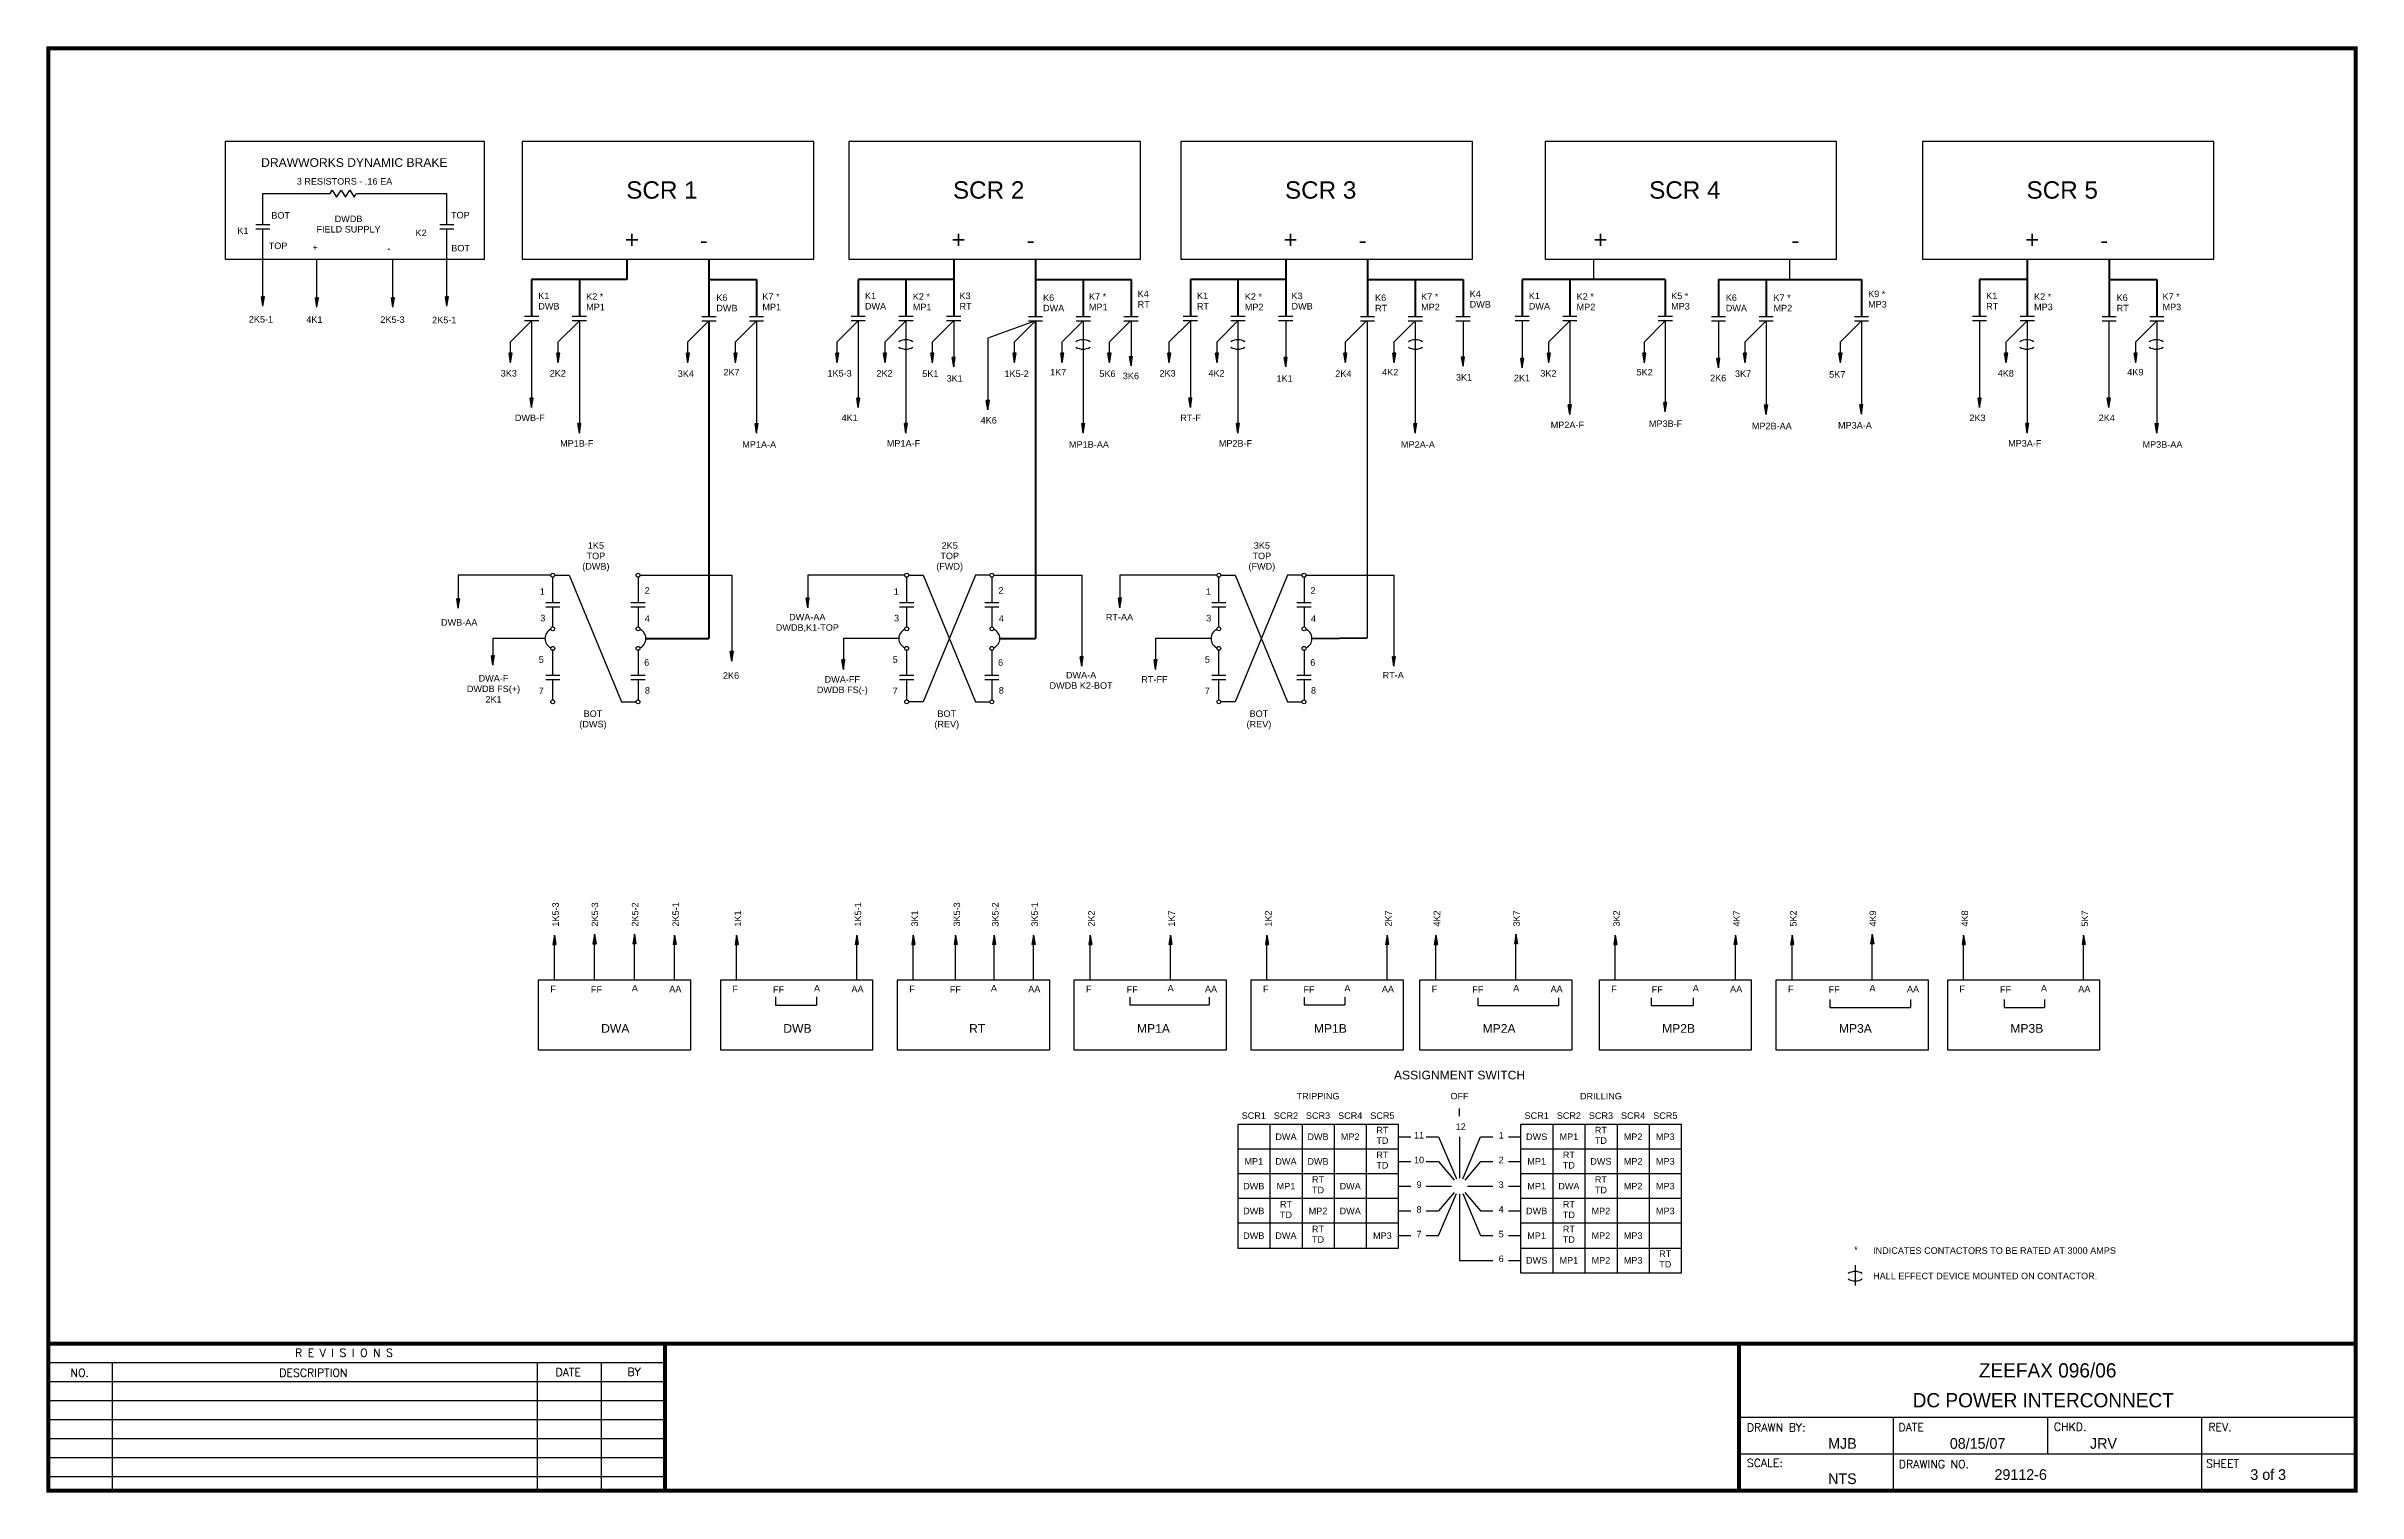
# Model space of a CAD drawing. Extents: x 1.3 to 18, y -2 to 8.4.
import ezdxf
from ezdxf.enums import TextEntityAlignment as Align

# ---------------------------------------------------------------- set-up
doc = ezdxf.new("R2010")
doc.units = 0
doc.header["$MEASUREMENT"] = 0
doc.layers.get('0').update_dxf_attribs({"linetype": 'CONTINUOUS'})
doc.layers.add('DRAWING', color=7, linetype='CONTINUOUS')
doc.styles.add('A1', font='A1.shx')
doc.styles.add('ROMAND', font='ROMAND.shx')
doc.styles.get("Standard").update_dxf_attribs({"font": 'ARIAL.TTF'})

# ---------------------------------------------------------------- blocks, each defined once
blk = doc.blocks.new('npcap')
for p, q in [((0, 0.051), (0, -0.051)), ((0.031, 0.051), (0.031, -0.051))]:
    blk.add_line(p, q)
blk = doc.blocks.new('pot_arrow')
blk.add_hatch(color=256).paths.add_polyline_path([(-0.068, 0.011), (-0.068, -0.011), (0, 0)])
for p, q in [((-0.068, 0.011), (-0.068, -0.011)), ((0, 0), (-0.068, 0.011)), ((0, 0), (-0.068, -0.011))]:
    blk.add_line(p, q)
blk = doc.blocks.new('resistor')
for p, q in [((0, 0), (0.016, 0.025)), ((0.016, 0.025), (0.047, -0.025)), ((0.047, -0.025), (0.08, 0.025)), ((0.08, 0.025), (0.111, -0.025)), ((0.111, -0.025), (0.142, 0.025)), ((0.142, 0.025), (0.174, -0.025)), ((0.174, -0.025), (0.189, 0))]:
    blk.add_line(p, q)

msp = doc.modelspace()

# ---------------------------------------------------------------- linework, layer by layer
at = {"color": 7}
for p, q in [((1.329, -0.931), (1.329, -1.991)), ((1.329, -1.068), (5.774, -1.068)), ((1.79, -1.068), (1.79, -1.991)), ((4.852, -1.068), (4.852, -1.991)), ((5.313, -1.068), (5.313, -1.991)), ((1.329, -1.205), (5.774, -1.205)), ((1.329, -1.342), (5.774, -1.342)), ((1.329, -1.479), (5.774, -1.479)), ((13.516, -1.461), (17.961, -1.461)), ((14.627, -1.461), (14.627, -1.991)), ((15.738, -1.461), (15.738, -1.726)), ((16.85, -1.461), (16.85, -1.991)), ((1.329, -1.615), (5.774, -1.615)), ((1.329, -1.752), (5.774, -1.752)), ((13.516, -1.726), (17.961, -1.726)), ((1.329, -1.889), (5.774, -1.889))]:
    msp.add_line(p, q, dxfattribs=at)
at = {"color": 7, "const_width": 0.0288}
msp.add_lwpolyline([(17.961, -1.991), (17.961, 8.404), (1.329, 8.404), (1.329, -1.991)], close=True, dxfattribs=at)
for points in [[(1.329, -0.931), (17.961, -0.931)], [(5.774, -0.931), (5.774, -1.991)], [(13.516, -1.991), (13.516, -0.931)]]:
    msp.add_lwpolyline(points, dxfattribs=at)
at = {"layer": 'DRAWING', "color": 7}
for p, q in [((2.603, 7.732), (2.603, 6.884)), ((4.474, 7.732), (2.603, 7.732)), ((4.474, 6.884), (4.474, 7.732)), ((6.847, 7.732), (4.744, 7.732)), ((4.744, 7.732), (4.744, 6.884)), ((6.847, 6.884), (6.847, 7.732)), ((7.099, 7.732), (7.099, 6.884)), ((9.201, 7.732), (7.099, 7.732)), ((9.201, 6.884), (9.201, 7.732)), ((9.492, 7.732), (9.492, 6.884)), ((11.594, 7.732), (9.492, 7.732)), ((11.594, 6.884), (11.594, 7.732)), ((12.117, 7.732), (12.117, 6.884)), ((14.219, 7.732), (12.117, 7.732)), ((14.219, 6.884), (14.219, 7.732)), ((14.837, 7.732), (14.837, 6.884)), ((16.939, 7.732), (14.837, 7.732)), ((16.939, 6.884), (16.939, 7.732)), ((2.876, 7.356), (3.36, 7.356)), ((2.876, 7.131), (2.876, 7.356)), ((3.55, 7.356), (4.202, 7.356)), ((4.202, 7.131), (4.202, 7.356)), ((2.876, 6.544), (2.876, 7.1)), ((4.202, 6.544), (4.202, 7.1)), ((2.603, 6.884), (4.474, 6.884)), ((3.265, 6.538), (3.265, 6.884)), ((3.813, 6.538), (3.813, 6.884)), ((4.744, 6.884), (6.847, 6.884)), ((7.099, 6.884), (9.201, 6.884)), ((9.492, 6.884), (11.594, 6.884)), ((12.117, 6.884), (14.219, 6.884)), ((12.468, 6.738), (12.468, 6.884)), ((13.882, 6.738), (13.882, 6.884)), ((14.837, 6.884), (16.939, 6.884)), ((4.813, 6.439), (4.661, 6.287)), ((4.813, 6.439), (4.813, 5.815)), ((5.157, 6.439), (5.005, 6.287)), ((5.157, 6.439), (5.157, 5.631)), ((6.091, 6.439), (5.939, 6.287)), ((6.434, 6.439), (6.283, 6.287)), ((6.434, 6.439), (6.434, 5.631)), ((7.167, 6.439), (7.016, 6.287)), ((7.167, 6.439), (7.167, 5.815)), ((7.511, 6.439), (7.36, 6.287)), ((7.511, 6.439), (7.511, 5.631)), ((7.853, 6.439), (7.701, 6.287)), ((7.855, 6.439), (7.855, 6.108)), ((8.445, 6.439), (8.101, 6.314)), ((8.445, 6.439), (8.294, 6.287)), ((8.789, 6.439), (8.638, 6.287)), ((8.789, 6.439), (8.789, 5.631)), ((9.13, 6.439), (8.978, 6.287)), ((9.133, 6.439), (9.133, 6.114)), ((9.561, 6.439), (9.409, 6.287)), ((9.561, 6.439), (9.561, 5.815)), ((9.904, 6.439), (9.753, 6.287)), ((9.904, 6.439), (9.904, 5.631)), ((10.248, 6.439), (10.248, 6.108)), ((10.83, 6.439), (10.678, 6.287)), ((10.834, 6.439), (10.834, 4.155)), ((11.182, 6.439), (11.031, 6.287)), ((11.182, 6.439), (11.182, 5.631)), ((11.526, 6.439), (11.526, 6.113)), ((11.953, 6.439), (11.953, 6.101)), ((12.296, 6.439), (12.145, 6.287)), ((12.296, 6.439), (12.296, 5.765)), ((12.984, 6.439), (12.833, 6.287)), ((12.984, 6.439), (12.984, 5.783)), ((13.367, 6.439), (13.367, 6.101)), ((13.711, 6.439), (13.559, 6.287)), ((13.711, 6.439), (13.711, 5.765)), ((14.398, 6.439), (14.247, 6.287)), ((14.398, 6.439), (14.398, 5.768)), ((15.249, 6.439), (15.249, 5.815)), ((15.593, 6.439), (15.441, 6.287)), ((15.593, 6.439), (15.593, 5.631)), ((16.181, 6.439), (16.181, 5.815)), ((16.527, 6.439), (16.375, 6.287)), ((16.527, 6.439), (16.527, 5.631)), ((4.661, 6.138), (4.661, 6.287)), ((5.005, 6.138), (5.005, 6.287)), ((5.939, 6.138), (5.939, 6.287)), ((6.283, 6.138), (6.283, 6.287)), ((7.016, 6.138), (7.016, 6.287)), ((7.36, 6.138), (7.36, 6.287)), ((7.701, 6.138), (7.701, 6.287)), ((8.101, 6.314), (8.101, 5.797)), ((8.294, 6.138), (8.294, 6.287)), ((8.638, 6.138), (8.638, 6.287)), ((8.978, 6.138), (8.978, 6.287)), ((9.409, 6.138), (9.409, 6.287)), ((9.753, 6.138), (9.753, 6.287)), ((10.678, 6.138), (10.678, 6.287)), ((11.031, 6.138), (11.031, 6.287)), ((12.145, 6.138), (12.145, 6.287)), ((12.833, 6.138), (12.833, 6.287)), ((13.559, 6.138), (13.559, 6.287)), ((14.247, 6.138), (14.247, 6.287)), ((15.441, 6.138), (15.441, 6.287)), ((16.375, 6.138), (16.375, 6.287)), ((4.951, 4.606), (4.284, 4.606)), ((4.284, 4.606), (4.284, 4.369)), ((4.965, 4.409), (4.965, 4.592)), ((4.979, 4.606), (5.083, 4.606)), ((5.083, 4.606), (5.461, 3.694)), ((5.58, 4.592), (5.58, 4.409)), ((5.594, 4.606), (6.256, 4.606)), ((6.256, 4.606), (6.256, 3.988)), ((7.502, 4.606), (6.803, 4.606)), ((6.803, 4.606), (6.803, 4.372)), ((7.516, 4.409), (7.516, 4.592)), ((7.53, 4.606), (7.634, 4.606)), ((7.634, 4.606), (8.012, 3.694)), ((8.012, 4.606), (7.634, 3.694)), ((8.116, 4.606), (8.012, 4.606)), ((8.13, 4.592), (8.13, 4.409)), ((8.144, 4.606), (8.778, 4.606)), ((8.778, 4.606), (8.778, 3.951)), ((9.752, 4.606), (9.053, 4.606)), ((9.053, 4.606), (9.053, 4.372)), ((9.766, 4.409), (9.766, 4.592)), ((9.78, 4.606), (9.884, 4.606)), ((10.262, 4.606), (9.884, 3.694)), ((9.884, 4.606), (10.262, 3.694)), ((10.366, 4.606), (10.262, 4.606)), ((10.38, 4.592), (10.38, 4.409)), ((10.394, 4.606), (11.028, 4.606)), ((11.028, 4.606), (11.028, 3.951)), ((4.965, 4.234), (4.965, 4.378)), ((5.58, 4.378), (5.58, 4.234)), ((7.516, 4.234), (7.516, 4.378)), ((8.13, 4.378), (8.13, 4.234)), ((9.766, 4.234), (9.766, 4.378)), ((10.38, 4.378), (10.38, 4.234)), ((4.909, 4.15), (4.534, 4.15)), ((4.534, 4.15), (4.534, 3.957)), ((4.965, 3.887), (4.965, 4.065)), ((5.58, 4.065), (5.58, 3.887)), ((7.459, 4.15), (7.06, 4.15)), ((7.06, 4.15), (7.06, 3.928)), ((7.516, 3.887), (7.516, 4.065)), ((8.13, 4.065), (8.13, 3.887)), ((9.709, 4.15), (9.31, 4.15)), ((9.31, 4.15), (9.31, 3.928)), ((9.766, 3.887), (9.766, 4.065)), ((10.38, 4.065), (10.38, 3.887)), ((4.965, 3.708), (4.965, 3.856)), ((5.58, 3.856), (5.58, 3.708)), ((7.516, 3.708), (7.516, 3.856)), ((8.13, 3.856), (8.13, 3.708)), ((9.766, 3.708), (9.766, 3.856)), ((10.38, 3.856), (10.38, 3.708)), ((5.461, 3.694), (5.566, 3.694)), ((7.634, 3.694), (7.529, 3.694)), ((8.012, 3.694), (8.116, 3.694)), ((9.884, 3.694), (9.779, 3.694)), ((10.262, 3.694), (10.367, 3.694)), ((4.977, 1.687), (4.977, 2.013)), ((5.266, 1.687), (5.266, 2.019)), ((5.554, 1.687), (5.554, 2.019)), ((5.843, 1.687), (5.843, 2.013)), ((6.29, 1.687), (6.29, 2.013)), ((7.156, 1.687), (7.156, 2.013)), ((7.564, 1.687), (7.564, 2.013)), ((7.869, 1.687), (7.869, 2.013)), ((8.146, 1.687), (8.146, 2.013)), ((8.43, 1.687), (8.43, 2.013)), ((8.839, 1.687), (8.839, 2.013)), ((9.417, 1.687), (9.417, 2.013)), ((10.113, 1.687), (10.113, 2.013)), ((10.979, 1.687), (10.979, 2.013)), ((11.33, 1.687), (11.33, 2.013)), ((11.907, 1.687), (11.907, 2.019)), ((12.623, 1.687), (12.623, 2.013)), ((13.489, 1.687), (13.489, 2.013)), ((13.898, 1.687), (13.898, 2.013)), ((14.475, 1.687), (14.475, 2.019)), ((15.134, 1.687), (15.134, 2.013)), ((15.999, 1.687), (15.999, 2.013)), ((4.86, 1.687), (4.86, 1.186)), ((5.96, 1.687), (4.86, 1.687)), ((5.96, 1.186), (5.96, 1.687)), ((7.273, 1.687), (6.173, 1.687)), ((6.173, 1.687), (6.173, 1.186)), ((7.273, 1.186), (7.273, 1.687)), ((8.547, 1.687), (7.448, 1.687)), ((7.448, 1.687), (7.448, 1.186)), ((8.547, 1.186), (8.547, 1.687)), ((9.821, 1.687), (8.722, 1.687)), ((8.722, 1.687), (8.722, 1.186)), ((9.821, 1.186), (9.821, 1.687)), ((11.096, 1.687), (9.996, 1.687)), ((9.996, 1.687), (9.996, 1.186)), ((11.096, 1.186), (11.096, 1.687)), ((12.312, 1.687), (11.213, 1.687)), ((11.213, 1.687), (11.213, 1.186)), ((12.312, 1.186), (12.312, 1.687)), ((13.606, 1.687), (12.507, 1.687)), ((12.507, 1.687), (12.507, 1.186)), ((13.606, 1.186), (13.606, 1.687)), ((14.88, 1.687), (13.781, 1.687)), ((13.781, 1.687), (13.781, 1.186)), ((14.88, 1.186), (14.88, 1.687)), ((16.116, 1.687), (15.017, 1.687)), ((15.017, 1.687), (15.017, 1.186)), ((16.116, 1.186), (16.116, 1.687)), ((6.57, 1.567), (6.57, 1.509)), ((6.57, 1.509), (6.867, 1.509)), ((6.867, 1.567), (6.867, 1.509)), ((9.125, 1.565), (9.125, 1.511)), ((9.125, 1.511), (9.697, 1.511)), ((9.697, 1.565), (9.697, 1.511)), ((10.382, 1.565), (10.382, 1.511)), ((10.382, 1.511), (10.674, 1.511)), ((10.674, 1.565), (10.674, 1.511)), ((11.634, 1.562), (11.634, 1.505)), ((11.634, 1.505), (12.214, 1.505)), ((12.214, 1.562), (12.214, 1.505)), ((12.882, 1.562), (12.882, 1.505)), ((12.882, 1.505), (13.184, 1.505)), ((13.184, 1.562), (13.184, 1.505)), ((14.17, 1.55), (14.17, 1.492)), ((14.752, 1.55), (14.752, 1.492)), ((15.427, 1.55), (15.427, 1.492)), ((15.717, 1.55), (15.717, 1.492)), ((14.17, 1.492), (14.752, 1.492)), ((15.427, 1.492), (15.717, 1.492)), ((4.86, 1.186), (5.96, 1.186)), ((6.173, 1.186), (7.273, 1.186)), ((7.448, 1.186), (8.547, 1.186)), ((8.722, 1.186), (9.821, 1.186)), ((9.996, 1.186), (11.096, 1.186)), ((11.213, 1.186), (12.312, 1.186)), ((12.507, 1.186), (13.606, 1.186)), ((13.781, 1.186), (14.88, 1.186)), ((15.017, 1.186), (16.116, 1.186)), ((14.353, -0.366), (14.353, -0.511))]:
    msp.add_line(p, q, dxfattribs=at)
at = {"layer": 'DRAWING', "color": 7, "lineweight": 50}
for p, q in [((5.5, 6.884), (5.5, 6.738)), ((6.091, 6.884), (6.091, 6.47)), ((7.855, 6.884), (7.855, 6.47)), ((8.445, 6.884), (8.445, 6.47)), ((10.248, 6.884), (10.248, 6.47)), ((10.838, 6.884), (10.838, 6.47)), ((15.593, 6.884), (15.593, 6.738)), ((16.183, 6.884), (16.183, 6.47)), ((5.5, 6.738), (4.813, 6.738)), ((4.813, 6.738), (4.813, 6.47)), ((5.157, 6.738), (5.157, 6.47)), ((6.091, 6.738), (6.434, 6.738)), ((6.434, 6.738), (6.434, 6.738)), ((6.434, 6.738), (6.434, 6.47)), ((7.855, 6.738), (7.167, 6.738)), ((7.167, 6.738), (7.167, 6.47)), ((7.511, 6.738), (7.511, 6.47)), ((8.445, 6.738), (9.133, 6.738)), ((8.789, 6.738), (8.789, 6.47)), ((9.133, 6.738), (9.133, 6.47)), ((10.248, 6.738), (9.561, 6.738)), ((9.561, 6.738), (9.561, 6.47)), ((9.904, 6.738), (9.904, 6.47)), ((10.838, 6.738), (11.526, 6.738)), ((11.182, 6.738), (11.182, 6.47)), ((11.526, 6.738), (11.526, 6.47)), ((12.984, 6.738), (11.953, 6.738)), ((11.953, 6.738), (11.953, 6.47)), ((12.296, 6.738), (12.296, 6.47)), ((12.984, 6.738), (12.984, 6.47)), ((13.367, 6.738), (14.398, 6.738)), ((13.367, 6.738), (13.367, 6.47)), ((13.711, 6.738), (13.711, 6.47)), ((14.398, 6.738), (14.398, 6.47)), ((15.593, 6.738), (15.249, 6.738)), ((15.249, 6.738), (15.249, 6.47)), ((15.593, 6.738), (15.593, 6.47)), ((16.183, 6.738), (16.527, 6.738)), ((16.527, 6.738), (16.527, 6.47)), ((6.091, 6.439), (6.091, 4.15)), ((8.445, 6.439), (8.445, 4.15)), ((5.636, 4.15), (6.091, 4.15)), ((8.187, 4.15), (8.445, 4.15)), ((10.437, 4.15), (10.834, 4.155))]:
    msp.add_line(p, q, dxfattribs=at)
at = {"layer": 'DRAWING'}
for p, q in [((11.501, 0.709), (11.501, 0.764)), ((9.902, 0.649), (9.902, -0.242)), ((11.061, 0.649), (9.902, 0.649)), ((10.134, 0.649), (10.134, -0.242)), ((10.366, 0.649), (10.366, -0.242)), ((10.597, 0.649), (10.597, -0.242)), ((10.829, 0.649), (10.829, -0.242)), ((11.061, -0.242), (11.061, 0.649)), ((11.061, 0.56), (11.149, 0.56)), ((11.261, 0.56), (11.349, 0.56)), ((11.349, 0.56), (11.478, 0.257)), ((11.501, 0.56), (11.501, 0.262)), ((11.524, 0.257), (11.653, 0.56)), ((11.653, 0.56), (11.741, 0.56)), ((11.853, 0.56), (11.941, 0.56)), ((11.941, 0.649), (11.941, -0.42)), ((13.1, 0.649), (11.941, 0.649)), ((12.173, 0.649), (12.173, -0.42)), ((12.404, 0.649), (12.404, -0.42)), ((12.636, 0.649), (12.636, -0.42)), ((12.868, 0.649), (12.868, -0.42)), ((13.1, -0.42), (13.1, 0.649)), ((11.061, 0.471), (9.902, 0.471)), ((11.061, 0.382), (11.149, 0.382)), ((11.261, 0.382), (11.349, 0.382)), ((11.349, 0.382), (11.463, 0.248)), ((11.653, 0.382), (11.539, 0.248)), ((11.653, 0.382), (11.741, 0.382)), ((11.853, 0.382), (11.941, 0.382)), ((13.1, 0.471), (11.941, 0.471)), ((11.061, 0.293), (9.902, 0.293)), ((11.061, 0.204), (11.149, 0.204)), ((11.261, 0.204), (11.443, 0.204)), ((11.559, 0.204), (11.741, 0.204)), ((11.853, 0.204), (11.941, 0.204)), ((13.1, 0.293), (11.941, 0.293)), ((11.061, 0.115), (9.902, 0.115)), ((11.061, 0.025), (11.149, 0.025)), ((11.261, 0.025), (11.349, 0.025)), ((11.463, 0.159), (11.349, 0.025)), ((11.349, -0.153), (11.478, 0.15)), ((11.501, 0.146), (11.501, -0.331)), ((11.524, 0.15), (11.653, -0.153)), ((11.539, 0.159), (11.653, 0.025)), ((11.653, 0.025), (11.741, 0.025)), ((11.853, 0.025), (11.941, 0.025)), ((13.1, 0.115), (11.941, 0.115)), ((11.061, -0.064), (9.902, -0.064)), ((11.061, -0.153), (11.149, -0.153)), ((11.261, -0.153), (11.349, -0.153)), ((11.653, -0.153), (11.741, -0.153)), ((11.853, -0.153), (11.941, -0.153)), ((13.1, -0.064), (11.941, -0.064)), ((9.902, -0.242), (11.061, -0.242)), ((11.501, -0.331), (11.741, -0.331)), ((11.853, -0.331), (11.941, -0.331)), ((11.941, -0.242), (13.1, -0.242)), ((11.941, -0.42), (13.1, -0.42))]:
    msp.add_line(p, q, dxfattribs=at)
at = {"layer": 'DRAWING', "color": 7}
for centre in [(4.965, 4.606), (5.58, 4.606), (7.516, 4.606), (8.13, 4.606), (9.766, 4.606), (10.38, 4.606), (4.965, 4.22), (5.58, 4.22), (7.516, 4.22), (8.13, 4.22), (9.766, 4.22), (10.38, 4.22), (4.965, 4.079), (5.58, 4.079), (7.516, 4.079), (8.13, 4.079), (9.766, 4.079), (10.38, 4.079), (4.965, 3.694), (5.58, 3.694), (7.516, 3.694), (8.13, 3.694), (9.766, 3.694), (10.38, 3.694)]:
    msp.add_circle(centre, 0.0139, dxfattribs=at)
for centre, radius, start, end in [((7.511, 6.203), 0.0995, 59.4229, 120.5771), ((7.511, 6.335), 0.0995, 239.4229, 300.5771), ((8.787, 6.203), 0.0995, 59.4229, 120.5771), ((8.787, 6.335), 0.0995, 239.4229, 300.5771), ((9.904, 6.203), 0.0995, 59.4229, 120.5771), ((9.904, 6.335), 0.0995, 239.4229, 300.5771), ((11.184, 6.203), 0.0995, 59.4229, 120.5771), ((11.184, 6.335), 0.0995, 239.4229, 300.5771), ((15.59, 6.203), 0.0995, 59.4229, 120.5771), ((15.59, 6.335), 0.0995, 239.4229, 300.5771), ((16.523, 6.203), 0.0995, 59.4229, 120.5771), ((16.523, 6.335), 0.0995, 239.4229, 300.5771), ((4.981, 4.15), 0.0724, 113.628, 246.372), ((5.564, 4.15), 0.0724, 293.628, 66.372), ((7.532, 4.15), 0.0724, 113.628, 246.372), ((8.115, 4.15), 0.0724, 293.628, 66.372), ((9.782, 4.15), 0.0724, 113.628, 246.372), ((10.365, 4.15), 0.0724, 293.628, 66.372), ((14.353, -0.511), 0.0995, 59.4229, 120.5771), ((14.353, -0.379), 0.0995, 239.4229, 300.5771)]:
    msp.add_arc(centre, radius, start, end, dxfattribs=at)

# ---------------------------------------------------------------- block references
msp.add_blockref('resistor', (3.36, 7.356), dxfattribs=at)
for name, p, rotation in [('npcap', (2.876, 7.131), 270), ('npcap', (4.202, 7.131), 270), ('pot_arrow', (2.876, 6.544), 270), ('pot_arrow', (3.265, 6.538), 270), ('pot_arrow', (3.813, 6.538), 270), ('pot_arrow', (4.202, 6.544), 270), ('npcap', (4.813, 6.47), 270), ('npcap', (5.157, 6.47), 270), ('npcap', (7.167, 6.47), 270), ('npcap', (7.511, 6.47), 270), ('npcap', (7.855, 6.47), 270), ('npcap', (9.561, 6.47), 270), ('npcap', (9.904, 6.47), 270), ('npcap', (10.248, 6.47), 270), ('npcap', (11.953, 6.47), 270), ('npcap', (12.296, 6.47), 270), ('npcap', (12.984, 6.47), 270), ('npcap', (15.249, 6.47), 270), ('npcap', (15.593, 6.47), 270), ('pot_arrow', (4.661, 6.138), 270), ('pot_arrow', (5.005, 6.138), 270), ('pot_arrow', (5.939, 6.138), 270), ('pot_arrow', (6.283, 6.138), 270), ('pot_arrow', (7.016, 6.138), 270), ('pot_arrow', (7.36, 6.138), 270), ('pot_arrow', (7.701, 6.138), 270), ('pot_arrow', (7.855, 6.108), 270), ('pot_arrow', (8.294, 6.138), 270), ('pot_arrow', (8.638, 6.138), 270), ('pot_arrow', (8.978, 6.138), 270), ('pot_arrow', (9.409, 6.138), 270), ('pot_arrow', (9.753, 6.138), 270), ('pot_arrow', (10.248, 6.108), 270), ('pot_arrow', (10.678, 6.138), 270), ('pot_arrow', (11.031, 6.138), 270), ('pot_arrow', (11.953, 6.101), 270), ('pot_arrow', (12.145, 6.138), 270), ('pot_arrow', (12.833, 6.138), 270), ('pot_arrow', (13.367, 6.101), 270), ('pot_arrow', (13.559, 6.138), 270), ('pot_arrow', (14.247, 6.138), 270), ('pot_arrow', (15.441, 6.138), 270), ('pot_arrow', (16.375, 6.138), 270), ('pot_arrow', (4.813, 5.815), 270), ('pot_arrow', (7.167, 5.815), 270), ('pot_arrow', (8.101, 5.797), 270), ('pot_arrow', (9.561, 5.815), 270), ('pot_arrow', (12.296, 5.765), 270), ('pot_arrow', (12.984, 5.783), 270), ('pot_arrow', (15.249, 5.815), 270), ('pot_arrow', (16.181, 5.815), 270), ('pot_arrow', (5.157, 5.631), 270), ('pot_arrow', (7.511, 5.631), 270), ('pot_arrow', (9.904, 5.631), 270), ('pot_arrow', (15.593, 5.631), 270), ('pot_arrow', (4.284, 4.369), 270), ('npcap', (4.965, 4.378), 90), ('npcap', (5.58, 4.378), 90), ('pot_arrow', (6.803, 4.372), 270), ('npcap', (7.516, 4.378), 90), ('npcap', (8.13, 4.378), 90), ('pot_arrow', (9.053, 4.372), 270), ('npcap', (9.766, 4.378), 90), ('npcap', (10.38, 4.378), 90), ('pot_arrow', (4.534, 3.957), 270), ('pot_arrow', (6.256, 3.988), 270), ('pot_arrow', (8.778, 3.951), 270), ('pot_arrow', (11.028, 3.951), 270), ('npcap', (4.965, 3.856), 90), ('npcap', (5.58, 3.856), 90), ('pot_arrow', (7.06, 3.928), 270), ('npcap', (7.516, 3.856), 90), ('npcap', (8.13, 3.856), 90), ('pot_arrow', (9.31, 3.928), 270), ('npcap', (9.766, 3.856), 90), ('npcap', (10.38, 3.856), 90), ('pot_arrow', (4.977, 2.013), 90), ('pot_arrow', (5.266, 2.019), 90), ('pot_arrow', (6.29, 2.013), 90), ('pot_arrow', (7.564, 2.013), 90), ('pot_arrow', (8.839, 2.013), 90), ('pot_arrow', (10.113, 2.013), 90), ('pot_arrow', (11.33, 2.013), 90), ('pot_arrow', (12.623, 2.013), 90), ('pot_arrow', (13.898, 2.013), 90), ('pot_arrow', (15.134, 2.013), 90)]:
    msp.add_blockref(name, p, dxfattribs=dict(at, rotation=rotation))
at = {"layer": 'DRAWING', "color": 7, "xscale": -1}
for name, p, rotation in [('npcap', (6.091, 6.47), 90), ('npcap', (6.434, 6.47), 90), ('npcap', (8.445, 6.47), 90), ('npcap', (8.789, 6.47), 90), ('npcap', (9.133, 6.47), 90), ('npcap', (10.838, 6.47), 90), ('npcap', (11.182, 6.47), 90), ('npcap', (11.526, 6.47), 90), ('npcap', (13.367, 6.47), 90), ('npcap', (13.711, 6.47), 90), ('npcap', (14.398, 6.47), 90), ('npcap', (16.183, 6.47), 90), ('npcap', (16.527, 6.47), 90), ('pot_arrow', (9.133, 6.114), 90), ('pot_arrow', (11.526, 6.113), 90), ('pot_arrow', (13.711, 5.765), 90), ('pot_arrow', (14.398, 5.768), 90), ('pot_arrow', (6.434, 5.631), 90), ('pot_arrow', (8.789, 5.631), 90), ('pot_arrow', (11.182, 5.631), 90), ('pot_arrow', (16.527, 5.631), 90), ('pot_arrow', (5.554, 2.019), 270), ('pot_arrow', (5.843, 2.013), 270), ('pot_arrow', (7.156, 2.013), 270), ('pot_arrow', (7.869, 2.013), 270), ('pot_arrow', (8.146, 2.013), 270), ('pot_arrow', (8.43, 2.013), 270), ('pot_arrow', (9.417, 2.013), 270), ('pot_arrow', (10.979, 2.013), 270), ('pot_arrow', (11.907, 2.019), 270), ('pot_arrow', (13.489, 2.013), 270), ('pot_arrow', (14.475, 2.019), 270), ('pot_arrow', (15.999, 2.013), 270)]:
    msp.add_blockref(name, p, dxfattribs=dict(at, rotation=rotation))

# ---------------------------------------------------------------- texts
at = {"color": 7}
for s, height, style, p in [('R E V I S I O N S', 0.05763, 'ROMAND', (3.107, -1.026)), ('NO.', 0.0576, 'ROMAND', (1.489, -1.17)), ('DESCRIPTION', 0.05763, 'ROMAND', (2.994, -1.17)), ('DATE', 0.0576, 'ROMAND', (4.985, -1.166)), ('BY', 0.0576, 'ROMAND', (5.503, -1.164)), ('DC POWER INTERCONNECT', 0.10259, 'A1', (14.767, -1.39)), ('DRAWN BY:', 0.0576, 'ROMAND', (13.572, -1.564)), ('MJB', 0.0769, 'A1', (14.158, -1.689)), ('DATE', 0.0576, 'ROMAND', (14.665, -1.563)), ('08/15/07', 0.0769, 'A1', (15.035, -1.689)), ('CHKD.', 0.0576, 'ROMAND', (15.785, -1.559)), ('JRV', 0.0769, 'A1', (16.045, -1.689)), ('REV.', 0.0576, 'ROMAND', (16.898, -1.562)), ('SCALE:', 0.0576, 'ROMAND', (13.572, -1.82)), ('DRAWING NO.', 0.05763, 'ROMAND', (14.667, -1.828)), ('SHEET', 0.0576, 'ROMAND', (16.882, -1.824)), ('3 of 3', 0.0769, 'A1', (17.201, -1.913)), ('NTS', 0.0769, 'A1', (14.158, -1.943)), ('29112-6', 0.0769, 'A1', (15.357, -1.913))]:
    msp.add_text(s, height=height, dxfattribs=dict(at, style=style)).set_placement(p)
at = {"color": 7, "style": 'A1'}
msp.add_text('ZEEFAX 096/06', height=0.10259, dxfattribs=at).set_placement((15.74, -1.175), align=Align.CENTER)
at = {"layer": 'DRAWING', "color": 7}
for s, height, p in [('DRAWWORKS DYNAMIC BRAKE', 0.0625, (3.535, 7.549)), ('3 RESISTORS - .16 EA', 0.04688, (3.464, 7.421)), ('SCR 1', 0.125, (5.752, 7.32)), ('SCR 2', 0.125, (8.107, 7.32)), ('SCR 3', 0.125, (10.5, 7.32)), ('SCR 4', 0.125, (13.125, 7.32)), ('SCR 5', 0.125, (15.845, 7.32)), ('BOT', 0.0469, (3.004, 7.176)), ('DWDB', 0.0469, (3.493, 7.151)), ('TOP', 0.0469, (4.299, 7.178)), ('K1', 0.0469, (2.732, 7.065)), ('TOP', 0.0469, (2.985, 6.957)), ('FIELD SUPPLY', 0.04688, (3.493, 7.076)), ('K2', 0.0469, (4.016, 7.05)), ('+', 0.0469, (3.252, 6.945)), ('-', 0.0469, (3.783, 6.938)), ('BOT', 0.0469, (4.301, 6.94)), ('2K5-1', 0.0469, (2.862, 6.427)), ('4K1', 0.0469, (3.247, 6.425)), ('2K5-3', 0.0469, (3.81, 6.425)), ('2K5-1', 0.0469, (4.183, 6.422)), ('1K5', 0.0469, (5.276, 4.797)), ('2K5', 0.0469, (7.826, 4.797)), ('3K5', 0.0469, (10.076, 4.797)), ('(DWB)', 0.0469, (5.276, 4.647)), ('TOP', 0.0469, (5.276, 4.722)), ('(FWD)', 0.0469, (7.826, 4.647)), ('TOP', 0.0469, (7.826, 4.722)), ('(FWD)', 0.0469, (10.076, 4.647)), ('TOP', 0.0469, (10.076, 4.722)), ('DWDB,K1-TOP', 0.04688, (6.8, 4.206)), ('DWA-AA', 0.0469, (6.8, 4.281)), ('RT-AA', 0.0469, (9.05, 4.281)), ('DWA-F', 0.0469, (4.538, 3.84)), ('DWA-FF', 0.0469, (7.052, 3.832)), ('DWDB K2-BOT', 0.04688, (8.773, 3.788)), ('DWA-A', 0.0469, (8.773, 3.863)), ('RT-FF', 0.0469, (9.302, 3.832)), ('RT-A', 0.0469, (11.023, 3.863)), ('DWDB FS(+)', 0.0469, (4.538, 3.764)), ('2K1', 0.0469, (4.538, 3.689)), ('DWDB FS(-)', 0.0469, (7.052, 3.757)), ('(DWS)', 0.0469, (5.255, 3.51)), ('BOT', 0.0469, (5.255, 3.585)), ('(REV)', 0.0469, (7.805, 3.51)), ('BOT', 0.0469, (7.805, 3.585)), ('(REV)', 0.0469, (10.055, 3.51)), ('BOT', 0.0469, (10.055, 3.585))]:
    msp.add_text(s, height=height, dxfattribs=at).set_placement(p, align=Align.CENTER)
for s, height, p in [('+', 0.125, (5.485, 6.963)), ('-', 0.125, (6.025, 6.958)), ('+', 0.125, (7.839, 6.963)), ('-', 0.125, (8.38, 6.958)), ('+', 0.125, (10.232, 6.963)), ('-', 0.125, (10.773, 6.958)), ('+', 0.125, (12.466, 6.963)), ('-', 0.125, (13.893, 6.958)), ('+', 0.125, (15.577, 6.963)), ('-', 0.125, (16.118, 6.958)), ('K1', 0.0469, (4.861, 6.596)), ('DWB', 0.0469, (4.861, 6.521)), ('K2 *', 0.0469, (5.206, 6.591)), ('MP1', 0.0469, (5.206, 6.516)), ('K6', 0.0469, (6.144, 6.583)), ('DWB', 0.0469, (6.144, 6.508)), ('K7 *', 0.0469, (6.476, 6.591)), ('MP1', 0.0469, (6.476, 6.516)), ('K1', 0.0469, (7.215, 6.596)), ('DWA', 0.0469, (7.215, 6.521)), ('K2 *', 0.0469, (7.56, 6.591)), ('MP1', 0.0469, (7.56, 6.516)), ('K3', 0.0469, (7.897, 6.596)), ('RT', 0.0469, (7.897, 6.521)), ('K6', 0.0469, (8.499, 6.583)), ('DWA', 0.0469, (8.499, 6.508)), ('K7 *', 0.0469, (8.83, 6.591)), ('MP1', 0.0469, (8.83, 6.516)), ('K4', 0.0469, (9.181, 6.61)), ('RT', 0.0469, (9.181, 6.535)), ('K1', 0.0469, (9.608, 6.596)), ('RT', 0.0469, (9.608, 6.521)), ('K2 *', 0.0469, (9.953, 6.591)), ('MP2', 0.0469, (9.953, 6.516)), ('K3', 0.0469, (10.29, 6.596)), ('DWB', 0.0469, (10.29, 6.521)), ('K6', 0.0469, (10.892, 6.583)), ('RT', 0.0469, (10.892, 6.508)), ('K7 *', 0.0469, (11.224, 6.591)), ('MP2', 0.0469, (11.224, 6.516)), ('K4', 0.0469, (11.574, 6.61)), ('DWB', 0.0469, (11.574, 6.535)), ('K1', 0.0469, (12, 6.596)), ('DWA', 0.0469, (12, 6.521)), ('K2 *', 0.0469, (12.345, 6.591)), ('MP2', 0.0469, (12.345, 6.516)), ('K5 *', 0.0469, (13.026, 6.596)), ('MP3', 0.0469, (13.026, 6.521)), ('K6', 0.0469, (13.42, 6.583)), ('DWA', 0.0469, (13.42, 6.508)), ('K7 *', 0.0469, (13.764, 6.583)), ('MP2', 0.0469, (13.764, 6.508)), ('K9 *', 0.0469, (14.446, 6.61)), ('MP3', 0.0469, (14.446, 6.535)), ('K1', 0.0469, (15.297, 6.596)), ('RT', 0.0469, (15.297, 6.521)), ('K2 *', 0.0469, (15.642, 6.591)), ('MP3', 0.0469, (15.642, 6.516)), ('K6', 0.0469, (16.237, 6.583)), ('RT', 0.0469, (16.237, 6.508)), ('K7 *', 0.0469, (16.568, 6.591)), ('MP3', 0.0469, (16.568, 6.516)), ('3K3', 0.0469, (4.59, 6.038)), ('2K2', 0.0469, (4.943, 6.038)), ('3K4', 0.0469, (5.866, 6.035)), ('2K7', 0.0469, (6.195, 6.046)), ('1K5-3', 0.0469, (6.945, 6.038)), ('2K2', 0.0469, (7.298, 6.038)), ('5K1', 0.0469, (7.628, 6.035)), ('3K1', 0.0469, (7.804, 6.001)), ('1K5-2', 0.0469, (8.221, 6.035)), ('1K7', 0.0469, (8.55, 6.046)), ('5K6', 0.0469, (8.905, 6.035)), ('3K6', 0.0469, (9.074, 6.019)), ('2K3', 0.0469, (9.338, 6.038)), ('4K2', 0.0469, (9.691, 6.038)), ('1K1', 0.0469, (10.182, 6.001)), ('2K4', 0.0469, (10.605, 6.035)), ('4K2', 0.0469, (10.943, 6.046)), ('3K1', 0.0469, (11.475, 6.009)), ('2K1', 0.0469, (11.893, 6.004)), ('3K2', 0.0469, (12.083, 6.038)), ('5K2', 0.0469, (12.777, 6.046)), ('2K6', 0.0469, (13.307, 6.004)), ('3K7', 0.0469, (13.486, 6.035)), ('5K7', 0.0469, (14.165, 6.03)), ('4K8', 0.0469, (15.38, 6.038)), ('4K9', 0.0469, (16.314, 6.046)), ('DWB-F', 0.0469, (4.692, 5.717)), ('4K1', 0.0469, (7.047, 5.717)), ('4K6', 0.0469, (8.049, 5.699)), ('RT-F', 0.0469, (9.488, 5.717)), ('MP2A-F', 0.0469, (12.158, 5.666)), ('MP3B-F', 0.0469, (12.866, 5.675)), ('MP2B-AA', 0.0469, (13.608, 5.658)), ('MP3A-A', 0.0469, (14.229, 5.663)), ('2K3', 0.0469, (15.176, 5.717)), ('2K4', 0.0469, (16.108, 5.717)), ('MP1B-F', 0.0469, (5.018, 5.533)), ('MP1A-A', 0.0469, (6.331, 5.525)), ('MP1A-F', 0.0469, (7.373, 5.533)), ('MP1B-AA', 0.0469, (8.686, 5.525)), ('MP2B-F', 0.0469, (9.766, 5.533)), ('MP2A-A', 0.0469, (11.079, 5.525)), ('MP3A-F', 0.0469, (15.455, 5.533)), ('MP3B-AA', 0.0469, (16.424, 5.525)), ('1', 0.0469, (4.872, 4.465)), ('2', 0.0469, (5.627, 4.473)), ('1', 0.0469, (7.423, 4.465)), ('2', 0.0469, (8.177, 4.473)), ('1', 0.0469, (9.673, 4.465)), ('2', 0.0469, (10.427, 4.473)), ('DWB-AA', 0.0469, (4.16, 4.243)), ('3', 0.0469, (4.875, 4.274)), ('4', 0.0469, (5.629, 4.271)), ('3', 0.0469, (7.425, 4.274)), ('4', 0.0469, (8.18, 4.271)), ('3', 0.0469, (9.675, 4.274)), ('4', 0.0469, (10.43, 4.271)), ('5', 0.0469, (4.864, 3.975)), ('6', 0.0469, (5.624, 3.954)), ('5', 0.0469, (7.415, 3.975)), ('6', 0.0469, (8.175, 3.954)), ('5', 0.0469, (9.665, 3.975)), ('6', 0.0469, (10.425, 3.954)), ('2K6', 0.0469, (6.192, 3.86)), ('7', 0.0469, (4.864, 3.75)), ('8', 0.0469, (5.629, 3.753)), ('7', 0.0469, (7.415, 3.75)), ('8', 0.0469, (8.18, 3.753)), ('7', 0.0469, (9.665, 3.75)), ('8', 0.0469, (10.43, 3.753)), ('F', 0.0469, (4.948, 1.601)), ('FF', 0.0469, (5.24, 1.597)), ('A', 0.0469, (5.535, 1.607)), ('AA', 0.0469, (5.805, 1.601)), ('F', 0.0469, (6.261, 1.601)), ('FF', 0.0469, (6.553, 1.597)), ('A', 0.0469, (6.848, 1.607)), ('AA', 0.0469, (7.118, 1.601)), ('F', 0.0469, (7.535, 1.601)), ('FF', 0.0469, (7.827, 1.597)), ('A', 0.0469, (8.123, 1.607)), ('AA', 0.0469, (8.392, 1.601)), ('F', 0.0469, (8.809, 1.601)), ('FF', 0.0469, (9.102, 1.597)), ('A', 0.0469, (9.397, 1.607)), ('AA', 0.0469, (9.666, 1.601)), ('F', 0.0469, (10.084, 1.601)), ('FF', 0.0469, (10.376, 1.597)), ('A', 0.0469, (10.671, 1.607)), ('AA', 0.0469, (10.941, 1.601)), ('F', 0.0469, (11.3, 1.601)), ('FF', 0.0469, (11.593, 1.597)), ('A', 0.0469, (11.888, 1.607)), ('AA', 0.0469, (12.157, 1.601)), ('F', 0.0469, (12.594, 1.601)), ('FF', 0.0469, (12.886, 1.597)), ('A', 0.0469, (13.182, 1.607)), ('AA', 0.0469, (13.451, 1.601)), ('F', 0.0469, (13.869, 1.601)), ('FF', 0.0469, (14.161, 1.597)), ('A', 0.0469, (14.456, 1.607)), ('AA', 0.0469, (14.726, 1.601)), ('F', 0.0469, (15.104, 1.601)), ('FF', 0.0469, (15.396, 1.597)), ('A', 0.0469, (15.692, 1.607)), ('AA', 0.0469, (15.961, 1.601)), ('DWA', 0.0625, (5.314, 1.309)), ('DWB', 0.0625, (6.627, 1.309)), ('RT', 0.0625, (7.966, 1.309)), ('MP1A', 0.0625, (9.176, 1.309)), ('MP1B', 0.0625, (10.451, 1.309)), ('MP2A', 0.0625, (11.667, 1.309)), ('MP2B', 0.0625, (12.961, 1.309)), ('MP3A', 0.0625, (14.235, 1.309)), ('MP3B', 0.0625, (15.471, 1.309)), ('*', 0.0469, (14.345, -0.278)), ('INDICATES CONTACTORS TO BE RATED AT 3000 AMPS', 0.04688, (14.482, -0.284)), ('HALL EFFECT DEVICE MOUNTED ON CONTACTOR.', 0.04688, (14.482, -0.467))]:
    msp.add_text(s, height=height, dxfattribs=at).set_placement(p)
for s, p in [('1K5-3', (5.009, 2.074)), ('2K5-3', (5.292, 2.074)), ('2K5-2', (5.582, 2.074)), ('2K5-1', (5.875, 2.074)), ('1K1', (6.322, 2.074)), ('1K5-1', (7.188, 2.074)), ('3K1', (7.597, 2.074)), ('3K5-3', (7.901, 2.074)), ('3K5-2', (8.178, 2.074)), ('3K5-1', (8.462, 2.074)), ('2K2', (8.871, 2.074)), ('1K7', (9.449, 2.074)), ('1K2', (10.146, 2.074)), ('2K7', (11.011, 2.074)), ('4K2', (11.362, 2.074)), ('3K7', (11.935, 2.074)), ('3K2', (12.656, 2.074)), ('4K7', (13.521, 2.074)), ('5K2', (13.93, 2.074)), ('4K9', (14.503, 2.074)), ('4K8', (15.166, 2.074)), ('5K7', (16.031, 2.074))]:
    msp.add_text(s, height=0.0469, rotation=90, dxfattribs=at).set_placement(p)
at = {"layer": 'DRAWING'}
for s, height, p in [('ASSIGNMENT SWITCH', 0.0625, (11.501, 0.973)), ('TRIPPING', 0.0469, (10.481, 0.829)), ('OFF', 0.0469, (11.501, 0.829)), ('DRILLING', 0.0469, (12.52, 0.829)), ('11', 0.0469, (11.209, 0.547)), ('1', 0.0469, (11.801, 0.547)), ('10', 0.0469, (11.209, 0.369)), ('2', 0.0469, (11.801, 0.369)), ('9', 0.0469, (11.209, 0.191)), ('3', 0.0469, (11.801, 0.191)), ('8', 0.0469, (11.209, 0.013)), ('4', 0.0469, (11.801, 0.013)), ('7', 0.0469, (11.209, -0.165)), ('5', 0.0469, (11.801, -0.165)), ('6', 0.0469, (11.801, -0.343))]:
    msp.add_text(s, height=height, dxfattribs=at).set_placement(p, align=Align.CENTER)
for s, p in [('SCR1', (10.018, 0.712)), ('SCR2', (10.25, 0.712)), ('SCR3', (10.481, 0.712)), ('SCR4', (10.713, 0.712)), ('SCR5', (10.945, 0.712)), ('SCR1', (12.057, 0.712)), ('SCR2', (12.289, 0.712)), ('SCR3', (12.52, 0.712)), ('SCR4', (12.752, 0.712)), ('SCR5', (12.984, 0.712)), ('DWA', (10.25, 0.56)), ('DWB', (10.481, 0.56)), ('MP2', (10.713, 0.56)), ('TD', (10.945, 0.532)), ('RT', (10.945, 0.608)), ('DWS', (12.057, 0.56)), ('MP1', (12.289, 0.56)), ('TD', (12.52, 0.532)), ('RT', (12.52, 0.608)), ('MP2', (12.752, 0.56)), ('MP3', (12.984, 0.56)), ('MP1', (10.018, 0.382)), ('DWA', (10.25, 0.382)), ('DWB', (10.481, 0.382)), ('TD', (10.945, 0.354)), ('RT', (10.945, 0.43)), ('MP1', (12.057, 0.382)), ('TD', (12.289, 0.354)), ('RT', (12.289, 0.43)), ('DWS', (12.52, 0.382)), ('MP2', (12.752, 0.382)), ('MP3', (12.984, 0.382)), ('DWB', (10.018, 0.204)), ('MP1', (10.25, 0.204)), ('TD', (10.481, 0.176)), ('RT', (10.481, 0.252)), ('DWA', (10.713, 0.204)), ('MP1', (12.057, 0.204)), ('DWA', (12.289, 0.204)), ('TD', (12.52, 0.176)), ('RT', (12.52, 0.252)), ('MP2', (12.752, 0.204)), ('MP3', (12.984, 0.204)), ('DWB', (10.018, 0.025)), ('TD', (10.25, -0.003)), ('RT', (10.25, 0.073)), ('MP2', (10.481, 0.025)), ('DWA', (10.713, 0.025)), ('DWB', (12.057, 0.025)), ('TD', (12.289, -0.003)), ('RT', (12.289, 0.073)), ('MP2', (12.52, 0.025)), ('MP3', (12.984, 0.025)), ('DWB', (10.018, -0.153)), ('DWA', (10.25, -0.153)), ('TD', (10.481, -0.181)), ('RT', (10.481, -0.105)), ('MP3', (10.945, -0.153)), ('MP1', (12.057, -0.153)), ('TD', (12.289, -0.181)), ('RT', (12.289, -0.105)), ('MP2', (12.52, -0.153)), ('MP3', (12.752, -0.153)), ('DWS', (12.057, -0.331)), ('MP1', (12.289, -0.331)), ('MP2', (12.52, -0.331)), ('MP3', (12.752, -0.331)), ('RT', (12.984, -0.283)), ('TD', (12.984, -0.359))]:
    msp.add_text(s, height=0.0469, dxfattribs=at).set_placement(p, align=Align.MIDDLE_CENTER)
msp.add_text('12', height=0.0469, dxfattribs=at).set_placement((11.473, 0.609))

doc.saveas('drawing.dxf')
